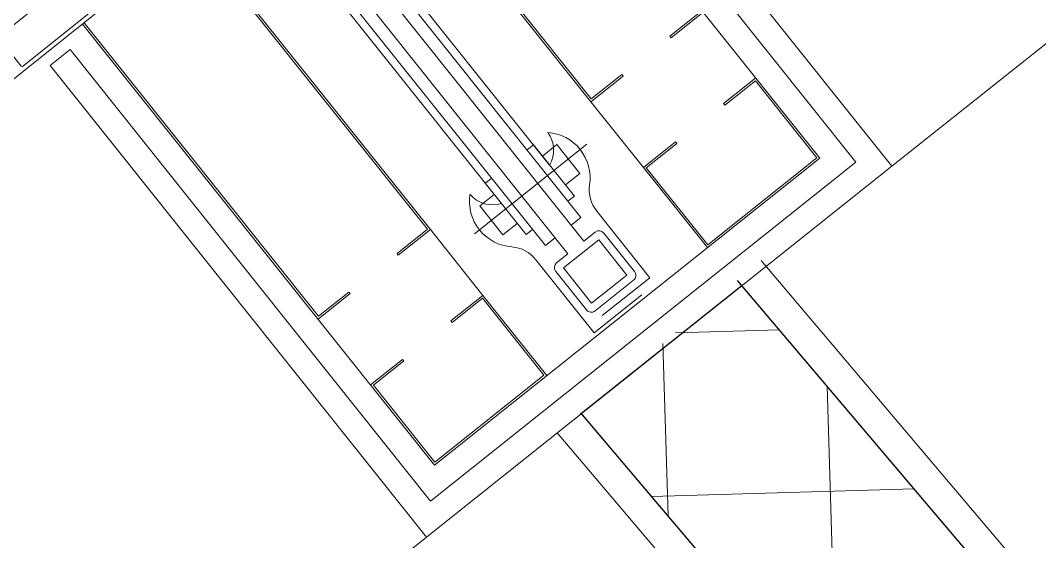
# Model space of a CAD drawing. Header units: inches. Extents: x 342932 to 557958, y 80625 to 242727.
# Drawn here: x 365354.2 to 365850.6, y 127102.1 to 127356.2 of the extents above; entities that cross this region are included whole.
import ezdxf

# ---------------------------------------------------------------- set-up
doc = ezdxf.new("R2010")
doc.units = ezdxf.units.IN
doc.header["$MEASUREMENT"] = 0
for name, color, linetype, lineweight in [('First Floor$0$A-G250-G-Walls-Low-Level', 251, 'Continuous', 15), ('First Floor$0$A-G250-M-Walls-Blockwork', 7, 'Continuous', 25), ('First Floor$0$A-G252-H-Internal-Walls', 251, 'Continuous', 9), ('First Floor$0$A-G312-M-Wall-Cladding-Panel', 7, 'Continuous', 9), ('First Floor$0$A-G312-M-Wall-Finish-Plaster', 7, 'Continuous', 15)]:
    doc.layers.add(name, color=color, linetype=linetype, lineweight=lineweight)

msp = doc.modelspace()

# ---------------------------------------------------------------- hatches: boundary and pattern name
at = {"layer": 'First Floor$0$A-G252-H-Internal-Walls'}
h = msp.add_hatch(dxfattribs=at)
h.set_pattern_fill('ANSI37', color=256, scale=25, angle=46.6834, style=0)
h.set_pattern_definition([(91.683425, (358078.39, 239503.59), (-79.34074, -2.331806), []), (181.683425, (358078.39, 239503.59), (2.331806, -79.34074), [])])
h.paths.add_polyline_path([(365703.47, 127229.48), (365627.15, 127164.86), (370444.41, 121475.48), (370520.73, 121540.1)])

# ---------------------------------------------------------------- linework, layer by layer
at = {"layer": 'First Floor$0$A-G250-G-Walls-Low-Level'}
for p, q in [((370063.08, 130701.84), (365778.65, 127285.11, 0)), ((365551.91, 127104.3), (361267.48, 123687.57, 0))]:
    msp.add_line(p, q, dxfattribs=at)
at = {"layer": 'First Floor$0$A-G250-M-Walls-Blockwork'}
for p, q in [((365705.62, 127226.87, 0), (365627.43, 127164.52, 0)), ((370524.99, 121535.06), (365703.47, 127229.48, 0)), ((370446.77, 121472.68), (365627.15, 127164.86, 0))]:
    msp.add_line(p, q, dxfattribs=at)
at = {"layer": 'First Floor$0$A-G312-M-Wall-Cladding-Panel'}
for p, q in [((365515.71, 127462.45), (365632.06, 127316.55)), ((365516.27, 127463.35), (365632.22, 127317.96)), ((365469.67, 127448.01, 0), (365628.66, 127248.64, 0)), ((365627.12, 127260.2, 0), (365478.1, 127447.06, 0)), ((365461.85, 127441.77, 0), (365620.84, 127242.4, 0)), ((365457.78, 127430.85), (365588.49, 127266.93)), ((365609.92, 127246.48, 0), (365460.9, 127433.34, 0)), ((365510.17, 127413.27), (365611.95, 127285.64)), ((365436.52, 127399.76), (365552.47, 127254.36)), ((365436.68, 127401.16), (365553.88, 127254.21)), ((365670.53, 127348.51), (365685.38, 127360.36)), ((365671.15, 127347.73), (365686.79, 127360.2)), ((365385.2, 127355.06), (365499.31, 127211.97)), ((365671.15, 127347.73), (365670.53, 127348.51)), ((365632.06, 127316.55), (365647.7, 127329.02)), ((365632.22, 127317.96), (365647.07, 127329.81)), ((365647.7, 127329.02), (365647.07, 127329.81)), ((365696.7, 127315.69, 0), (365712.34, 127328.16, 0)), ((365697.33, 127314.91, 0), (365712.18, 127326.75, 0)), ((365742.11, 127289.23, 0), (365712.18, 127326.75, 0)), ((365657.61, 127284.52, 0), (365632.06, 127316.55)), ((365696.7, 127315.69, 0), (365697.33, 127314.91, 0)), ((365630.06, 127295.8, 0), (365575.32, 127252.15, 0)), ((365604.06, 127295.53, 0), (365600.93, 127293.04, 0)), ((365624.01, 127270.51, 0), (365604.06, 127295.53, 0)), ((365608.42, 127290.06, 0), (365615.46, 127295.67, 0)), ((365615.46, 127295.67, 0), (365626.68, 127281.6, 0)), ((365657.61, 127284.52, 0), (365673.25, 127296.99, 0)), ((365659.02, 127284.36, 0), (365673.87, 127296.2, 0)), ((365673.25, 127296.99, 0), (365673.87, 127296.2, 0)), ((365688.94, 127246.83, 0), (365742.11, 127289.23, 0)), ((365619.65, 127275.98, 0), (365626.68, 127281.6, 0)), ((365688.78, 127245.42, 0), (365657.61, 127284.52, 0)), ((365688.94, 127246.83, 0), (365659.02, 127284.36, 0)), ((365580.6, 127276.83, 0), (365583.73, 127279.32, 0)), ((365600.56, 127251.81, 0), (365580.6, 127276.83, 0)), ((365584.97, 127271.35, 0), (365577.93, 127265.74, 0)), ((365624.01, 127270.51, 0), (365620.88, 127268.02, 0)), ((365577.93, 127265.74, 0), (365589.16, 127251.67, 0)), ((365634.92, 127263.25), (365660.81, 127230.79)), ((365596.19, 127257.28, 0), (365589.16, 127251.67, 0)), ((365627.12, 127260.2, 0), (365622.43, 127256.46, 0)), ((365552.47, 127254.36), (365537.62, 127242.52)), ((365553.88, 127254.21), (365538.24, 127241.74)), ((365579.43, 127222.17, 0), (365553.88, 127254.21)), ((365600.56, 127251.81, 0), (365603.68, 127254.3, 0)), ((365634.14, 127253, 0), (365628.66, 127248.64, 0)), ((365653.32, 127233.77, 0), (365638.35, 127252.53, 0)), ((365609.92, 127246.48, 0), (365614.61, 127250.22, 0)), ((365635.85, 127249.25, 0), (365618.65, 127235.54, 0)), ((365649.56, 127232.05, 0), (365635.85, 127249.25, 0)), ((365538.24, 127241.74), (365537.62, 127242.52)), ((365620.84, 127242.4, 0), (365615.37, 127238.04, 0)), ((365605.21, 127239.56), (365633.59, 127203.97)), ((365614.9, 127233.82, 0), (365629.86, 127215.06, 0)), ((365618.65, 127235.54, 0), (365632.36, 127218.34, 0)), ((365632.36, 127218.34, 0), (365649.56, 127232.05, 0)), ((365660.81, 127230.79), (365637.6, 127212.28)), ((365634.08, 127214.59, 0), (365652.84, 127229.55, 0)), ((365514.78, 127223.03), (365499.15, 127210.56)), ((365514.16, 127223.81), (365499.31, 127211.97)), ((365514.78, 127223.03), (365514.16, 127223.81)), ((365579.43, 127222.17, 0), (365563.79, 127209.7, 0)), ((365610.6, 127183.07, 0), (365579.43, 127222.17, 0)), ((365633.59, 127203.97), (365656.8, 127222.48)), ((365579.27, 127220.76, 0), (365564.41, 127208.91, 0)), ((365609.2, 127183.23, 0), (365579.27, 127220.76, 0)), ((365563.79, 127209.7, 0), (365564.41, 127208.91, 0)), ((365540.34, 127190.99, 0), (365524.7, 127178.52, 0)), ((365540.96, 127190.21, 0), (365526.1, 127178.36, 0)), ((365540.34, 127190.99, 0), (365540.96, 127190.21, 0)), ((365609.2, 127183.23, 0), (365556.03, 127140.84, 0)), ((365556.03, 127140.84, 0), (365526.1, 127178.36, 0))]:
    msp.add_line(p, q, dxfattribs=at)
at = {"layer": 'First Floor$0$A-G312-M-Wall-Cladding-Panel', "elevation": 0}
msp.add_lwpolyline([(365378.23, 127375.34), (365389.27, 127361.5), (365389.19, 127360.8), (365355.26, 127333.74), (365354.55, 127333.82), (365343.52, 127347.66), (365343.6, 127348.36), (365377.53, 127375.42)], close=True, dxfattribs=at)
msp.add_lwpolyline([(365350.79, 127327.62), (365396.14, 127363.79)], dxfattribs=at)
at = {"layer": 'First Floor$0$A-G312-M-Wall-Cladding-Panel'}
for centre, radius, start, end in [((365599.44, 127292.9), 14.46, 329.8704, 36.8624), ((365609.44, 127279.38), 22.25, 351.3297, 85.9448), ((365647.57, 127273.57), 16.32, 171.3297, 219.2029), ((365595.15, 127267.99), 22.25, 171.1981, 265.8132), ((365584.2, 127280.74), 14.46, 220.2805, 287.2726), ((365636.01, 127250.66, 0), 3, 38.5715, 128.5715), ((365592.34, 127229.52), 16.32, 37.9401, 85.8132), ((365617.24, 127235.69, 0), 3, 128.5715, 218.5715), ((365650.97, 127231.89, 0), 3, 308.5715, 38.5715), ((365632.21, 127216.93, 0), 3, 218.5715, 308.5715)]:
    msp.add_arc(centre, radius, start, end, dxfattribs=at)
at = {"layer": 'First Floor$0$A-G312-M-Wall-Finish-Plaster'}
for p, q in [((365778.65, 127285.11, 0), (365595.34, 127514.97, 0)), ((365743.51, 127289.07, 0), (365572.05, 127504.07, 0)), ((365761.08, 127287.09, 0), (365585.57, 127507.17, 0)), ((365555.87, 127139.43, 0), (365384.41, 127354.43, 0)), ((365378.38, 127341.95, 0), (365368.61, 127334.16, 0)), ((365553.89, 127121.86, 0), (365378.38, 127341.95, 0)), ((365551.91, 127104.3, 0), (365368.61, 127334.16, 0)), ((365553.89, 127121.86, 0), (365761.08, 127287.09, 0)), ((365555.87, 127139.43, 0), (365743.51, 127289.07, 0)), ((365551.91, 127104.3, 0), (365778.65, 127285.11, 0)), ((370527.03, 121555.87), (365714.92, 127239.17, 0)), ((370425.34, 121474.78, 0), (365615.7, 127155.17, 0))]:
    msp.add_line(p, q, dxfattribs=at)

doc.saveas('drawing.dxf')
